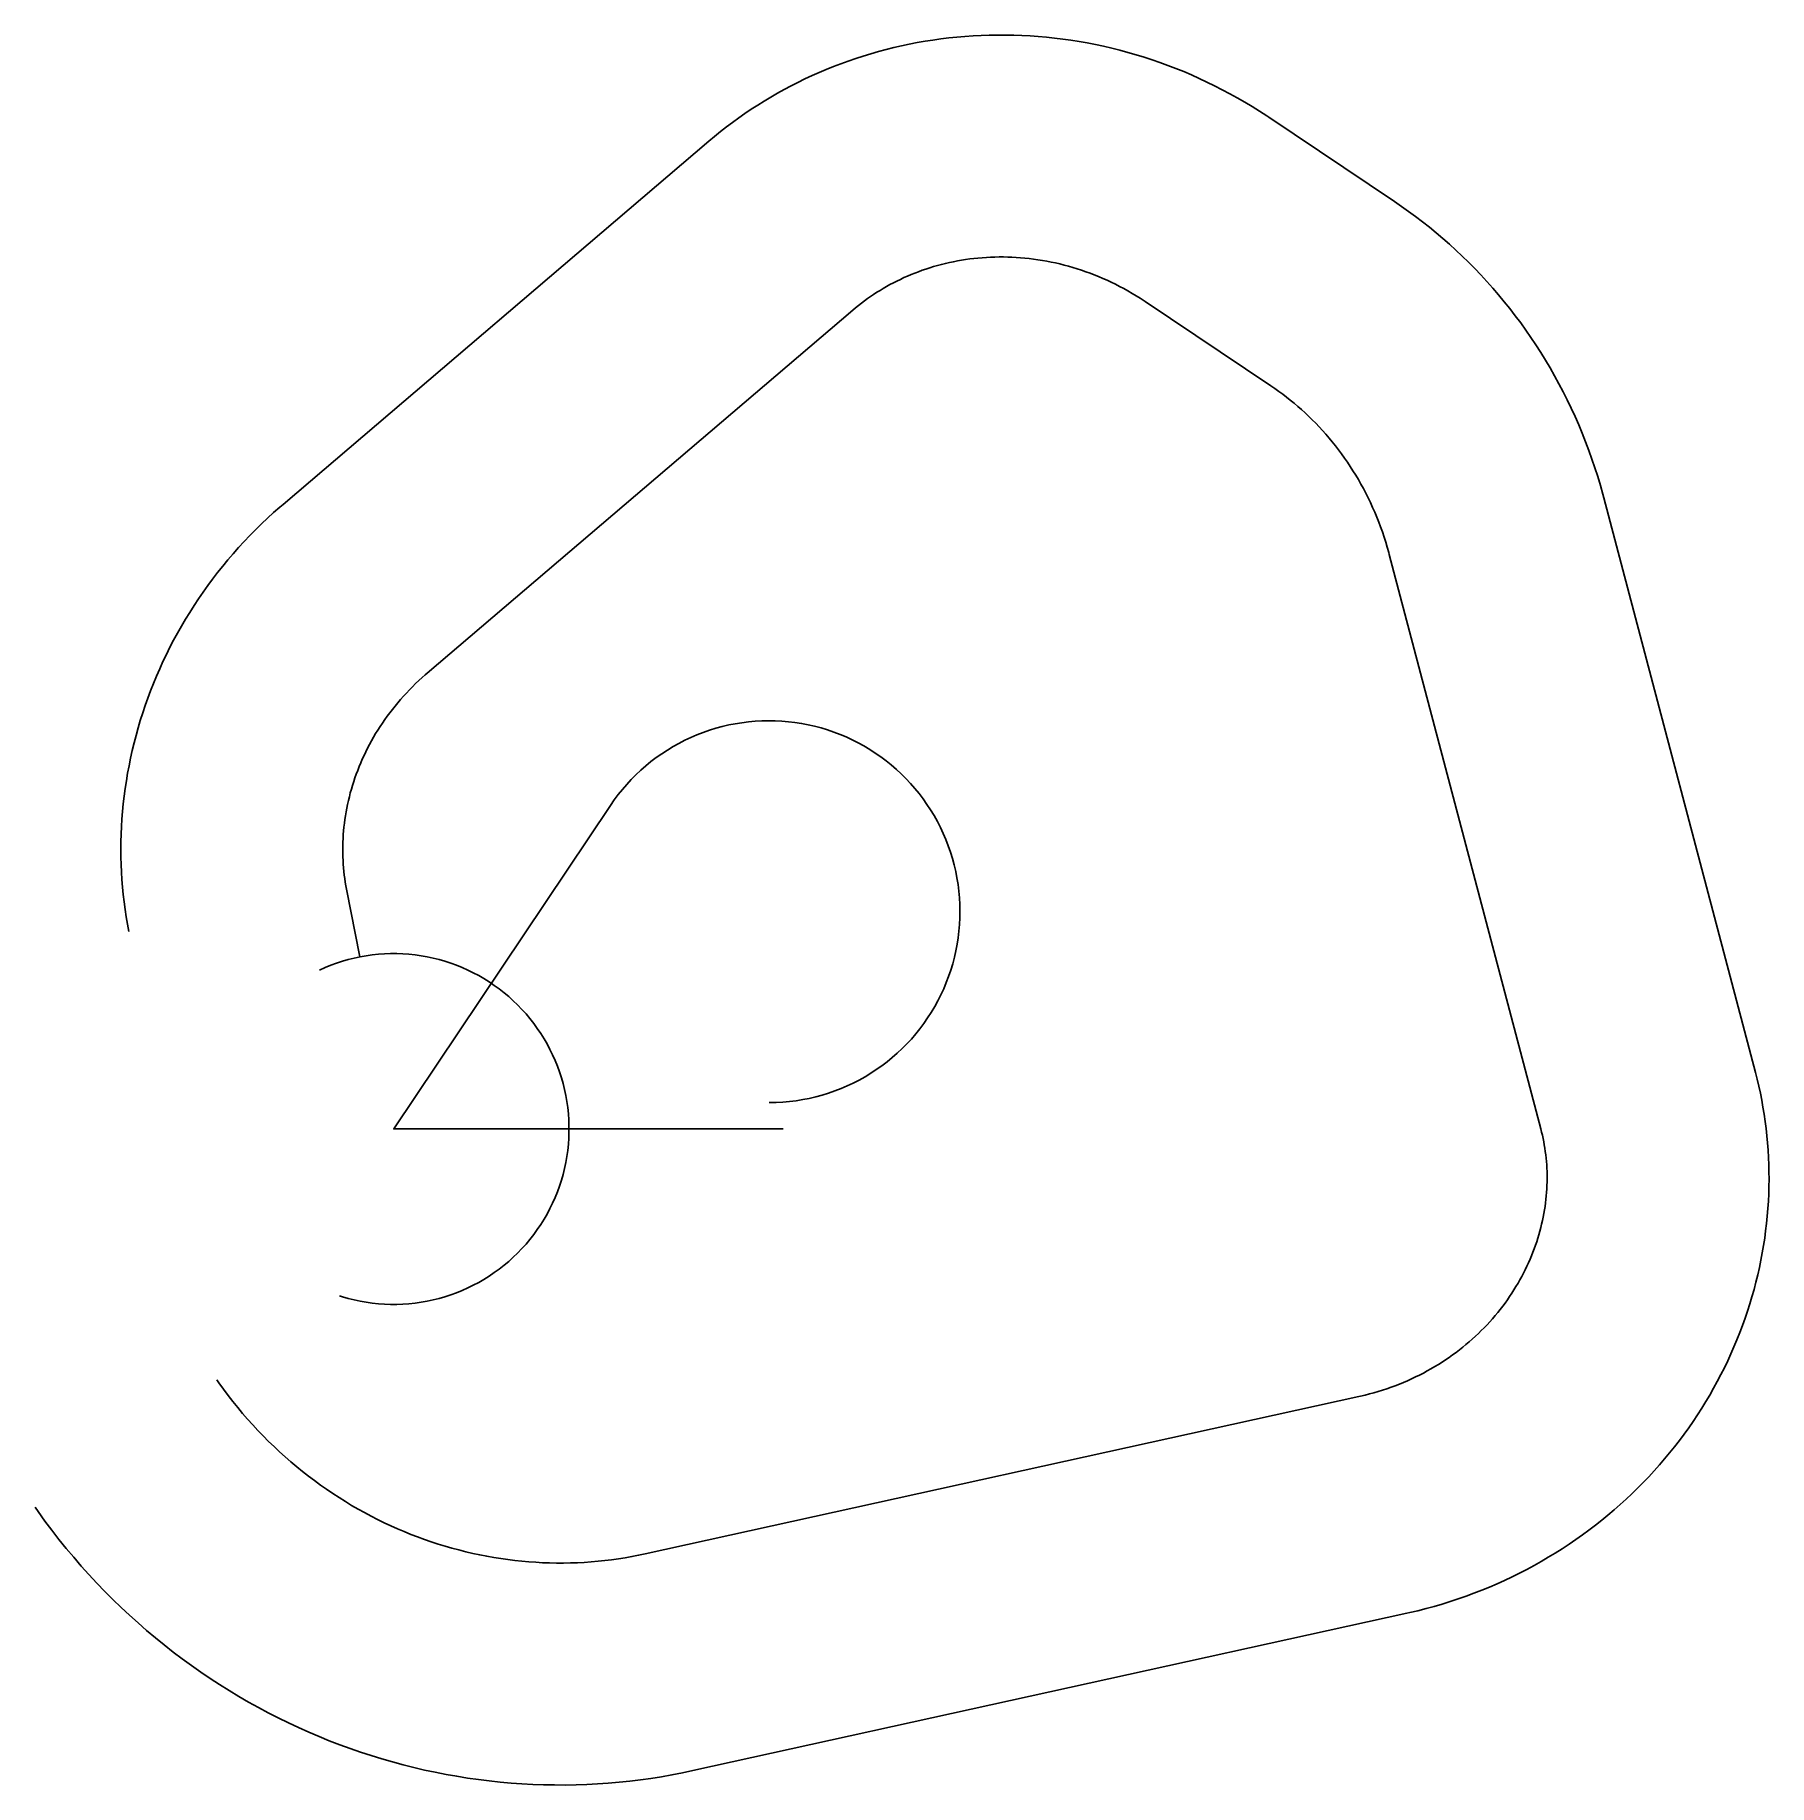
# Model space of a CAD drawing. Header units: metres. Extents: x -7435 to 28510, y -13596 to 22673.
import ezdxf

# ---------------------------------------------------------------- set-up
doc = ezdxf.new("R2010")
doc.units = ezdxf.units.M

msp = doc.modelspace()

# ---------------------------------------------------------------- linework, layer by layer
at = {"layer": 'Boundry', "color": 1}
for p, q in [((18138, 20969), (20745, 19223)), ((-2294, 12945), (6532, 20472)), ((15578, 17148), (18185, 15401)), ((691, 9445), (9517, 16972)), ((25085, 13080), (28228, 1174)), ((20638, 11907), (23780, 0)), ((-705, 3566), (-977, 4971)), ((20010, -5545), (5212, -8806)), ((21000, -10037), (6202, -13298))]:
    msp.add_line(p, q, dxfattribs=at)
at = {"layer": 'NorminalTrack', "color": 1}
msp.add_lwpolyline([(8072, 0), (0, 0), (4493, 6707), (4493, 6707), (4571, 6820), (4654, 6931), (4741, 7038), (4831, 7143), (4925, 7244), (5022, 7342), (5123, 7437), (5227, 7528), (5334, 7615), (5444, 7698), (5557, 7778), (5673, 7854), (5791, 7925), (5912, 7992), (6035, 8056), (6160, 8114), (6287, 8169), (6415, 8219), (6546, 8264), (6678, 8305), (6811, 8341), (6946, 8373), (7081, 8399), (7218, 8421), (7355, 8439), (7492, 8451), (7630, 8459), (7768, 8462), (7906, 8460), (8044, 8453), (8182, 8441), (8319, 8425), (8456, 8404), (8591, 8378), (8726, 8347), (8860, 8312), (8992, 8272), (9123, 8227), (9252, 8178), (9379, 8125), (9505, 8067), (9628, 8004), (9749, 7938), (9868, 7867), (9984, 7792), (10097, 7713), (10208, 7630), (10315, 7544), (10420, 7453), (10521, 7360), (10619, 7262), (10714, 7161), (10805, 7058), (10892, 6950), (10976, 6840), (11055, 6727), (11131, 6612), (11202, 6494), (11270, 6373), (11333, 6250), (11392, 6125), (11446, 5998), (11496, 5869), (11541, 5739), (11582, 5607), (11618, 5473), (11650, 5339), (11677, 5203), (11699, 5067), (11716, 4930), (11728, 4792), (11736, 4654), (11739, 4516), (11737, 4378), (11730, 4240), (11718, 4103), (11702, 3965), (11681, 3829), (11655, 3693), (11624, 3558), (11589, 3425), (11549, 3293), (11504, 3162), (11455, 3033), (11402, 2905), (11344, 2780), (11281, 2657), (11215, 2536), (11144, 2417), (11069, 2301), (10990, 2188), (10908, 2077), (10821, 1969), (10731, 1865), (10637, 1763), (10539, 1665), (10439, 1571), (10335, 1480), (10228, 1393), (10118, 1309), (10005, 1230), (9889, 1154), (9771, 1082), (9650, 1015), (9527, 952), (9402, 893), (9275, 839), (9146, 789), (9016, 743), (8884, 703), (8751, 666), (8616, 635), (8481, 608), (8344, 586), (8207, 569), (8070, 556), (7932, 549), (7794, 546), (7781, 546)], dxfattribs=at)
at = {"layer": 'WindSpiral', "color": 5}
for points in [[(6532, 20472), (6652, 20573), (6774, 20671), (6898, 20768), (7024, 20863), (7152, 20956), (7282, 21046), (7413, 21135), (7546, 21221), (7681, 21305), (7818, 21387), (7956, 21467), (8096, 21544), (8238, 21620), (8381, 21692), (8526, 21763), (8672, 21831), (8819, 21896), (8968, 21960), (9119, 22020), (9271, 22078), (9424, 22134), (9578, 22187), (9733, 22237), (9890, 22285), (10048, 22330), (10206, 22372), (10366, 22412), (10527, 22449), (10688, 22483), (10851, 22515), (11014, 22543), (11178, 22569), (11343, 22592), (11509, 22613), (11675, 22630), (11842, 22644), (12009, 22656), (12177, 22665), (12345, 22670), (12514, 22673), (12683, 22673), (12852, 22670), (13021, 22664), (13191, 22655), (13360, 22643), (13530, 22628), (13700, 22610), (13870, 22589), (14040, 22565), (14209, 22538), (14379, 22508), (14548, 22475), (14716, 22439), (14885, 22400), (15053, 22358), (15221, 22313), (15388, 22265), (15554, 22214), (15720, 22160), (15885, 22103), (16050, 22043), (16213, 21980), (16376, 21914), (16538, 21845), (16699, 21773), (16859, 21698), (17018, 21621), (17176, 21540), (17333, 21457), (17488, 21370), (17642, 21281), (17795, 21189), (17947, 21094), (18097, 20997), (18138, 20969)], [(20745, 19223), (20893, 19121), (21040, 19018), (21185, 18911), (21329, 18802), (21471, 18690), (21611, 18575), (21749, 18458), (21885, 18338), (22020, 18215), (22152, 18090), (22283, 17963), (22412, 17833), (22538, 17700), (22662, 17565), (22785, 17428), (22905, 17288), (23022, 17146), (23138, 17002), (23251, 16856), (23362, 16707), (23470, 16556), (23576, 16404), (23679, 16249), (23780, 16092), (23878, 15933), (23973, 15772), (24066, 15609), (24156, 15444), (24244, 15277), (24328, 15109), (24410, 14939), (24489, 14767), (24565, 14594), (24638, 14419), (24708, 14243), (24775, 14065), (24840, 13885), (24901, 13704), (24959, 13522), (25014, 13339), (25066, 13154), (25085, 13080)], [(9517, 16972), (9576, 17021), (9635, 17069), (9696, 17117), (9758, 17163), (9820, 17209), (9884, 17253), (9949, 17297), (10015, 17340), (10082, 17381), (10150, 17422), (10218, 17462), (10288, 17500), (10359, 17538), (10430, 17574), (10503, 17609), (10576, 17644), (10651, 17677), (10726, 17708), (10802, 17739), (10878, 17768), (10956, 17797), (11034, 17823), (11113, 17849), (11193, 17873), (11273, 17896), (11355, 17918), (11436, 17938), (11519, 17957), (11602, 17975), (11686, 17991), (11770, 18006), (11855, 18019), (11940, 18031), (12026, 18042), (12112, 18051), (12199, 18058), (12286, 18064), (12374, 18069), (12462, 18072), (12550, 18073), (12639, 18073), (12728, 18072), (12817, 18068), (12906, 18064), (12996, 18057), (13086, 18049), (13176, 18040), (13266, 18029), (13356, 18016), (13447, 18002), (13537, 17986), (13627, 17968), (13717, 17949), (13808, 17928), (13898, 17905), (13988, 17881), (14078, 17855), (14168, 17828), (14257, 17799), (14346, 17768), (14436, 17735), (14524, 17701), (14613, 17665), (14701, 17628), (14788, 17589), (14876, 17548), (14963, 17506), (15049, 17461), (15135, 17416), (15220, 17368), (15305, 17319), (15389, 17269), (15472, 17216), (15555, 17163), (15578, 17148)], [(18185, 15401), (18267, 15345), (18348, 15287), (18429, 15228), (18508, 15168), (18587, 15105), (18665, 15042), (18742, 14976), (18818, 14909), (18893, 14841), (18967, 14771), (19041, 14700), (19113, 14627), (19184, 14552), (19254, 14476), (19323, 14399), (19390, 14320), (19457, 14240), (19522, 14159), (19586, 14076), (19649, 13992), (19710, 13906), (19770, 13819), (19829, 13731), (19886, 13642), (19942, 13551), (19997, 13459), (20050, 13366), (20102, 13272), (20152, 13176), (20200, 13079), (20247, 12982), (20293, 12883), (20336, 12783), (20379, 12682), (20419, 12580), (20458, 12477), (20495, 12374), (20530, 12269), (20564, 12163), (20596, 12057), (20626, 11949), (20638, 11907)], [(-5493, 4095), (-5521, 4247), (-5546, 4399), (-5569, 4551), (-5589, 4705), (-5607, 4859), (-5622, 5014), (-5634, 5169), (-5643, 5324), (-5650, 5481), (-5654, 5637), (-5655, 5794), (-5654, 5951), (-5649, 6109), (-5643, 6266), (-5633, 6424), (-5620, 6582), (-5605, 6740), (-5587, 6898), (-5566, 7056), (-5542, 7214), (-5516, 7372), (-5486, 7529), (-5454, 7687), (-5419, 7844), (-5382, 8001), (-5341, 8157), (-5298, 8313), (-5252, 8468), (-5203, 8623), (-5151, 8777), (-5097, 8931), (-5039, 9084), (-4979, 9236), (-4916, 9388), (-4851, 9538), (-4782, 9688), (-4711, 9837), (-4638, 9985), (-4561, 10131), (-4482, 10277), (-4400, 10422), (-4315, 10565), (-4228, 10707), (-4138, 10848), (-4046, 10988), (-3951, 11126), (-3853, 11262), (-3753, 11398), (-3650, 11531), (-3545, 11663), (-3437, 11794), (-3327, 11923), (-3215, 12050), (-3100, 12175), (-2982, 12299), (-2863, 12420), (-2740, 12540), (-2616, 12658), (-2490, 12774), (-2361, 12888), (-2294, 12945)], [(-977, 4971), (-991, 5043), (-1003, 5116), (-1014, 5189), (-1023, 5263), (-1032, 5337), (-1039, 5412), (-1045, 5487), (-1049, 5563), (-1053, 5639), (-1055, 5715), (-1055, 5791), (-1054, 5868), (-1052, 5946), (-1049, 6023), (-1044, 6101), (-1038, 6179), (-1030, 6257), (-1021, 6335), (-1011, 6413), (-999, 6492), (-986, 6570), (-971, 6649), (-955, 6728), (-938, 6807), (-919, 6885), (-899, 6964), (-877, 7042), (-853, 7121), (-829, 7199), (-803, 7277), (-775, 7355), (-746, 7433), (-715, 7511), (-683, 7588), (-650, 7665), (-615, 7742), (-578, 7818), (-540, 7894), (-501, 7970), (-460, 8045), (-418, 8119), (-374, 8194), (-329, 8267), (-282, 8341), (-234, 8413), (-184, 8485), (-133, 8556), (-81, 8627), (-27, 8697), (28, 8766), (85, 8835), (143, 8903), (202, 8970), (263, 9036), (325, 9101), (388, 9166), (453, 9230), (519, 9292), (587, 9354), (655, 9415), (691, 9445)], [(-1536, 3294), (-1420, 3346), (-1303, 3393), (-1183, 3437), (-1063, 3476), (-941, 3511), (-818, 3542), (-694, 3568), (-569, 3590), (-443, 3608), (-317, 3621), (-190, 3630), (-63, 3634), (63, 3634), (190, 3630), (317, 3621), (443, 3608), (569, 3590), (694, 3568), (818, 3542), (941, 3511), (1063, 3476), (1183, 3437), (1303, 3393), (1420, 3346), (1536, 3294), (1650, 3239), (1762, 3179), (1872, 3116), (1980, 3048), (2085, 2977), (2188, 2903), (2287, 2825), (2385, 2743), (2479, 2658), (2570, 2570), (2658, 2479), (2743, 2385), (2825, 2287), (2903, 2188), (2977, 2085), (3048, 1980), (3116, 1872), (3179, 1762), (3239, 1650), (3294, 1536), (3346, 1420), (3393, 1303), (3437, 1183), (3476, 1063), (3511, 941), (3542, 818), (3568, 694), (3590, 569), (3608, 443), (3621, 317), (3630, 190), (3634, 63), (3634, -63), (3630, -190), (3621, -317), (3608, -443), (3590, -569), (3568, -694), (3542, -818), (3511, -941), (3476, -1063), (3437, -1183), (3393, -1303), (3346, -1420), (3294, -1536), (3239, -1650), (3179, -1762), (3116, -1872), (3048, -1980), (2977, -2085), (2903, -2188), (2825, -2287), (2743, -2385), (2658, -2479), (2570, -2570), (2479, -2658), (2385, -2743), (2287, -2825), (2188, -2903), (2085, -2977), (1980, -3048), (1872, -3116), (1762, -3179), (1650, -3239), (1536, -3294), (1420, -3346), (1303, -3393), (1183, -3437), (1063, -3476), (941, -3511), (818, -3542), (694, -3568), (569, -3590), (443, -3608), (317, -3621), (190, -3630), (63, -3634), (-63, -3634), (-190, -3630), (-317, -3621), (-443, -3608), (-569, -3590), (-694, -3568), (-818, -3542), (-941, -3511), (-1063, -3476), (-1123, -3457)], [(28228, 1174), (28264, 1031), (28298, 888), (28330, 743), (28359, 598), (28385, 452), (28409, 305), (28431, 157), (28450, 9), (28466, -139), (28480, -289), (28491, -439), (28500, -589), (28506, -740), (28509, -891), (28510, -1043), (28508, -1194), (28503, -1347), (28496, -1499), (28486, -1651), (28474, -1804), (28458, -1956), (28440, -2109), (28420, -2262), (28396, -2414), (28370, -2567), (28341, -2719), (28310, -2871), (28276, -3023), (28239, -3174), (28199, -3325), (28157, -3476), (28112, -3626), (28064, -3775), (28013, -3924), (27960, -4073), (27904, -4221), (27846, -4368), (27784, -4514), (27720, -4660), (27654, -4804), (27585, -4948), (27513, -5091), (27438, -5232), (27361, -5373), (27282, -5513), (27199, -5651), (27114, -5789), (27027, -5925), (26937, -6059), (26845, -6193), (26750, -6325), (26652, -6455), (26553, -6585), (26450, -6712), (26346, -6838), (26239, -6963), (26129, -7085), (26017, -7206), (25903, -7326), (25787, -7443), (25668, -7559), (25547, -7673), (25424, -7785), (25299, -7895), (25172, -8003), (25042, -8108), (24911, -8212), (24777, -8314), (24642, -8413), (24504, -8511), (24365, -8606), (24224, -8699), (24080, -8789), (23935, -8877), (23789, -8963), (23640, -9046), (23490, -9127), (23338, -9205), (23184, -9281), (23029, -9354), (22873, -9425), (22714, -9493), (22555, -9559), (22394, -9621), (22232, -9681), (22068, -9739), (21903, -9793), (21737, -9845), (21570, -9894), (21401, -9940), (21232, -9983), (21061, -10023), (21000, -10037)], [(23780, 0), (23797, -65), (23812, -130), (23827, -196), (23840, -263), (23852, -330), (23863, -398), (23873, -466), (23882, -534), (23889, -603), (23896, -673), (23901, -742), (23905, -813), (23908, -883), (23909, -954), (23910, -1025), (23909, -1097), (23907, -1169), (23903, -1241), (23899, -1313), (23893, -1386), (23885, -1458), (23877, -1531), (23867, -1604), (23856, -1678), (23843, -1751), (23829, -1824), (23814, -1898), (23797, -1971), (23780, -2044), (23760, -2118), (23740, -2191), (23718, -2264), (23694, -2337), (23670, -2411), (23643, -2483), (23616, -2556), (23587, -2629), (23557, -2701), (23525, -2773), (23492, -2845), (23458, -2916), (23422, -2987), (23385, -3058), (23346, -3128), (23307, -3198), (23265, -3267), (23223, -3336), (23179, -3405), (23133, -3473), (23087, -3540), (23038, -3607), (22989, -3673), (22938, -3739), (22886, -3804), (22833, -3868), (22778, -3932), (22722, -3995), (22665, -4057), (22606, -4118), (22546, -4178), (22485, -4238), (22423, -4297), (22359, -4355), (22294, -4412), (22228, -4468), (22161, -4523), (22092, -4577), (22023, -4630), (21952, -4682), (21880, -4733), (21807, -4783), (21733, -4831), (21657, -4879), (21581, -4925), (21503, -4971), (21425, -5015), (21345, -5057), (21265, -5099), (21183, -5139), (21101, -5178), (21017, -5216), (20933, -5252), (20848, -5287), (20762, -5321), (20674, -5353), (20587, -5384), (20498, -5413), (20408, -5441), (20318, -5467), (20227, -5492), (20135, -5515), (20043, -5537), (20010, -5545)], [(5212, -8806), (5075, -8835), (4937, -8862), (4798, -8886), (4658, -8908), (4518, -8928), (4377, -8945), (4236, -8959), (4094, -8972), (3951, -8981), (3808, -8989), (3665, -8994), (3521, -8996), (3377, -8996), (3233, -8993), (3088, -8988), (2944, -8980), (2799, -8970), (2654, -8957), (2509, -8941), (2364, -8923), (2219, -8903), (2074, -8880), (1929, -8854), (1784, -8826), (1640, -8795), (1496, -8761), (1352, -8725), (1208, -8687), (1065, -8645), (922, -8602), (780, -8555), (638, -8506), (497, -8455), (357, -8401), (217, -8344), (78, -8285), (-60, -8223), (-197, -8159), (-334, -8092), (-470, -8022), (-604, -7951), (-738, -7876), (-871, -7800), (-1002, -7720), (-1133, -7639), (-1262, -7554), (-1390, -7468), (-1516, -7379), (-1642, -7288), (-1766, -7194), (-1888, -7098), (-2010, -7000), (-2129, -6899), (-2247, -6796), (-2364, -6691), (-2479, -6583), (-2592, -6474), (-2703, -6362), (-2813, -6248), (-2921, -6132), (-3027, -6014), (-3131, -5894), (-3234, -5772), (-3334, -5647), (-3432, -5521), (-3529, -5393), (-3623, -5263), (-3666, -5202)], [(6202, -13298), (5986, -13344), (5769, -13386), (5551, -13424), (5333, -13458), (5113, -13489), (4892, -13516), (4671, -13539), (4449, -13558), (4227, -13573), (4003, -13585), (3780, -13592), (3556, -13596), (3332, -13595), (3107, -13591), (2882, -13583), (2657, -13571), (2432, -13555), (2207, -13535), (1982, -13511), (1758, -13483), (1533, -13451), (1309, -13416), (1085, -13376), (862, -13332), (639, -13285), (416, -13233), (194, -13177), (-27, -13118), (-247, -13054), (-466, -12987), (-685, -12916), (-902, -12840), (-1119, -12761), (-1334, -12678), (-1548, -12592), (-1761, -12501), (-1973, -12406), (-2183, -12308), (-2392, -12206), (-2599, -12100), (-2804, -11990), (-3008, -11877), (-3210, -11760), (-3411, -11639), (-3609, -11515), (-3805, -11387), (-4000, -11256), (-4192, -11121), (-4383, -10982), (-4571, -10840), (-4756, -10694), (-4940, -10545), (-5121, -10393), (-5300, -10237), (-5476, -10079), (-5649, -9916), (-5820, -9751), (-5988, -9582), (-6154, -9410), (-6316, -9236), (-6476, -9058), (-6633, -8877), (-6787, -8693), (-6938, -8506), (-7085, -8317), (-7230, -8125), (-7371, -7929), (-7435, -7838)]]:
    msp.add_lwpolyline(points, dxfattribs=at)

doc.saveas('drawing.dxf')
